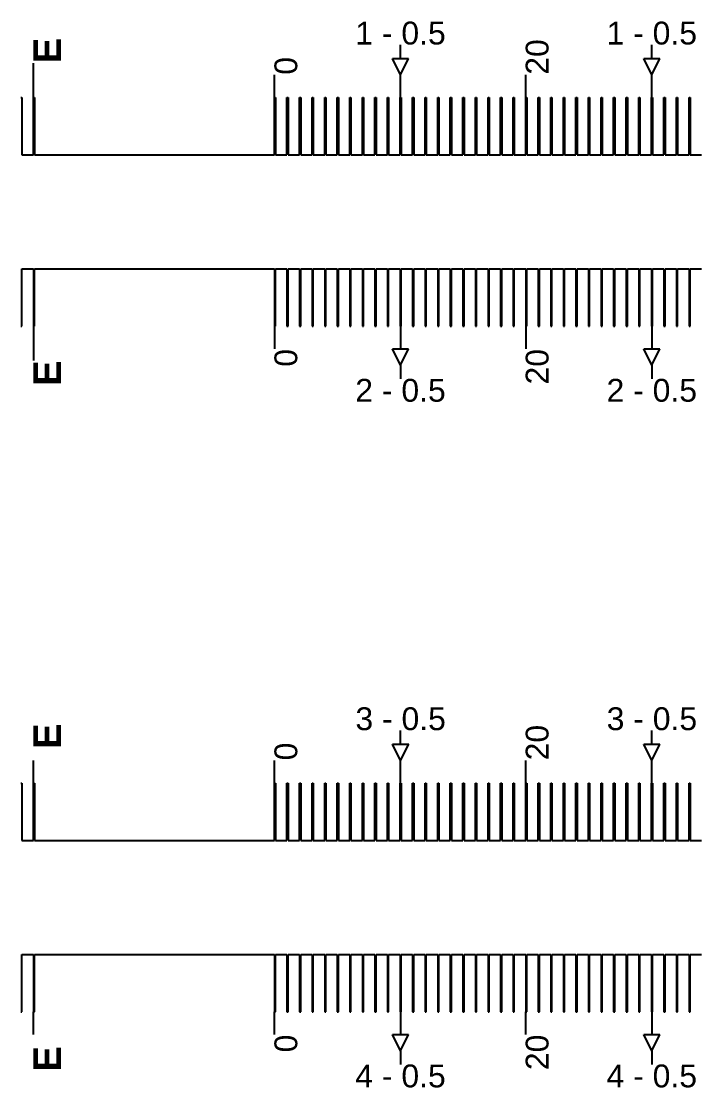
# Model space of a CAD drawing. Extents: x -119394 to 128420, y 74496 to 185496.
# Drawn here: x 40869.5 to 41166, y 112862.7 to 113329.2 of the extents above; entities that cross this region are included whole.
import ezdxf

# ---------------------------------------------------------------- set-up
doc = ezdxf.new("R2010")
doc.units = 13
doc.layers.add('CL - Label-1', color=120, linetype='Continuous')
doc.layers.add('CL - Label-2', color=132, linetype='Continuous')
doc.layers.add('CL - Sub-Micro', color=7, linetype='Continuous', true_color=0x47d1ff)
doc.styles.get("Standard").update_dxf_attribs({"font": 'arial.ttf'})

msp = doc.modelspace()

# ---------------------------------------------------------------- linework, layer by layer
for p, q in [((41035.49, 113312.94), (41035.49, 113318.94)), ((41145.49, 113312.94), (41145.49, 113318.94)), ((40874.79, 113295.86), (40874.79, 113310.86)), ((40980.29, 113295.86), (40980.29, 113305.86)), ((41035.49, 113295.86), (41035.49, 113305.86)), ((41090.29, 113295.86), (41090.29, 113305.86)), ((41145.49, 113295.86), (41145.49, 113305.86)), ((40874.79, 113195.86), (40874.79, 113180.86)), ((40980.29, 113195.86), (40980.29, 113185.86)), ((41035.49, 113195.86), (41035.49, 113185.86)), ((41090.29, 113195.86), (41090.29, 113185.86)), ((41145.49, 113195.86), (41145.49, 113185.86)), ((41035.49, 113178.79), (41035.49, 113172.79)), ((41145.49, 113178.79), (41145.49, 113172.79)), ((41035.54, 113012.94), (41035.54, 113018.94)), ((41145.54, 113012.94), (41145.54, 113018.94)), ((40874.79, 112995.86), (40874.79, 113005.86)), ((40980.29, 112995.86), (40980.29, 113005.86)), ((41035.54, 112995.86), (41035.54, 113005.86)), ((41090.29, 112995.86), (41090.29, 113005.86)), ((41145.54, 112995.86), (41145.54, 113005.86)), ((40874.79, 112885.86), (40874.79, 112895.86)), ((40980.29, 112885.86), (40980.29, 112895.86)), ((41035.54, 112895.86), (41035.54, 112885.86)), ((41090.29, 112885.86), (41090.29, 112895.86)), ((41145.54, 112895.86), (41145.54, 112885.86)), ((41035.54, 112878.79), (41035.54, 112872.79)), ((41145.54, 112878.79), (41145.54, 112872.79))]:
    msp.add_line(p, q)
at = {"layer": 'CL - Label-2'}
for p, q in [((41035.49, 113305.86), (41031.95, 113312.96)), ((41031.95, 113312.96), (41039.02, 113312.96)), ((41035.49, 113305.86), (41039.02, 113312.96)), ((41145.49, 113305.86), (41141.95, 113312.96)), ((41141.95, 113312.96), (41149.02, 113312.96)), ((41145.49, 113305.86), (41149.02, 113312.96)), ((41035.49, 113178.79), (41031.95, 113185.89)), ((41031.95, 113185.89), (41039.02, 113185.89)), ((41035.49, 113178.79), (41039.02, 113185.89)), ((41145.49, 113178.79), (41141.95, 113185.89)), ((41141.95, 113185.89), (41149.02, 113185.89)), ((41145.49, 113178.79), (41149.02, 113185.89)), ((41035.54, 113005.86), (41032, 113012.96)), ((41032, 113012.96), (41039.07, 113012.96)), ((41035.54, 113005.86), (41039.07, 113012.96)), ((41145.54, 113005.86), (41142, 113012.96)), ((41142, 113012.96), (41149.07, 113012.96)), ((41145.54, 113005.86), (41149.07, 113012.96)), ((41035.49, 112878.79), (41031.95, 112885.89)), ((41031.95, 112885.89), (41039.02, 112885.89)), ((41035.49, 112878.79), (41039.02, 112885.89)), ((41145.49, 112878.79), (41141.95, 112885.89)), ((41141.95, 112885.89), (41149.02, 112885.89)), ((41145.49, 112878.79), (41149.02, 112885.89))]:
    msp.add_line(p, q, dxfattribs=at)
at = {"layer": 'CL - Sub-Micro'}
for p, q in [((40869.29, 113295.86), (40869.69, 113295.86)), ((40869.69, 113295.86), (40869.69, 113270.86)), ((40874.79, 113270.86), (40874.79, 113295.86)), ((40874.79, 113295.86), (40875.19, 113295.86)), ((40875.19, 113295.86), (40875.19, 113270.86)), ((40980.29, 113270.86), (40980.29, 113295.86)), ((40980.29, 113295.86), (40980.79, 113295.86)), ((40980.79, 113295.86), (40980.79, 113270.86)), ((40985.79, 113270.86), (40985.79, 113295.86)), ((40985.79, 113295.86), (40986.29, 113295.86)), ((40986.29, 113295.86), (40986.29, 113270.86)), ((40991.29, 113270.86), (40991.29, 113295.86)), ((40991.29, 113295.86), (40991.79, 113295.86)), ((40991.79, 113295.86), (40991.79, 113270.86)), ((40996.79, 113270.86), (40996.79, 113295.86)), ((40996.79, 113295.86), (40997.29, 113295.86)), ((40997.29, 113295.86), (40997.29, 113270.86)), ((41002.29, 113270.86), (41002.29, 113295.86)), ((41002.29, 113295.86), (41002.79, 113295.86)), ((41002.79, 113295.86), (41002.79, 113270.86)), ((41007.79, 113270.86), (41007.79, 113295.86)), ((41007.79, 113295.86), (41008.29, 113295.86)), ((41008.29, 113295.86), (41008.29, 113270.86)), ((41013.29, 113270.86), (41013.29, 113295.86)), ((41013.29, 113295.86), (41013.79, 113295.86)), ((41013.79, 113295.86), (41013.79, 113270.86)), ((41018.79, 113270.86), (41018.79, 113295.86)), ((41018.79, 113295.86), (41019.29, 113295.86)), ((41019.29, 113295.86), (41019.29, 113270.86)), ((41024.29, 113270.86), (41024.29, 113295.86)), ((41024.29, 113295.86), (41024.79, 113295.86)), ((41024.79, 113295.86), (41024.79, 113270.86)), ((41029.79, 113270.86), (41029.79, 113295.86)), ((41029.79, 113295.86), (41030.29, 113295.86)), ((41030.29, 113295.86), (41030.29, 113270.86)), ((41035.29, 113270.86), (41035.29, 113295.86)), ((41035.29, 113295.86), (41035.79, 113295.86)), ((41035.79, 113295.86), (41035.79, 113270.86)), ((41040.79, 113270.86), (41040.79, 113295.86)), ((41040.79, 113295.86), (41041.29, 113295.86)), ((41041.29, 113295.86), (41041.29, 113270.86)), ((41046.29, 113270.86), (41046.29, 113295.86)), ((41046.29, 113295.86), (41046.79, 113295.86)), ((41046.79, 113295.86), (41046.79, 113270.86)), ((41051.79, 113270.86), (41051.79, 113295.86)), ((41051.79, 113295.86), (41052.29, 113295.86)), ((41052.29, 113295.86), (41052.29, 113270.86)), ((41057.29, 113270.86), (41057.29, 113295.86)), ((41057.29, 113295.86), (41057.79, 113295.86)), ((41057.79, 113295.86), (41057.79, 113270.86)), ((41062.79, 113270.86), (41062.79, 113295.86)), ((41062.79, 113295.86), (41063.29, 113295.86)), ((41063.29, 113295.86), (41063.29, 113270.86)), ((41068.29, 113270.86), (41068.29, 113295.86)), ((41068.29, 113295.86), (41068.79, 113295.86)), ((41068.79, 113295.86), (41068.79, 113270.86)), ((41073.79, 113270.86), (41073.79, 113295.86)), ((41073.79, 113295.86), (41074.29, 113295.86)), ((41074.29, 113295.86), (41074.29, 113270.86)), ((41079.29, 113270.86), (41079.29, 113295.86)), ((41079.29, 113295.86), (41079.79, 113295.86)), ((41079.79, 113295.86), (41079.79, 113270.86)), ((41084.79, 113270.86), (41084.79, 113295.86)), ((41084.79, 113295.86), (41085.29, 113295.86)), ((41085.29, 113295.86), (41085.29, 113270.86)), ((41090.29, 113270.86), (41090.29, 113295.86)), ((41090.29, 113295.86), (41090.79, 113295.86)), ((41090.79, 113295.86), (41090.79, 113270.86)), ((41095.79, 113270.86), (41095.79, 113295.86)), ((41095.79, 113295.86), (41096.29, 113295.86)), ((41096.29, 113295.86), (41096.29, 113270.86)), ((41101.29, 113270.86), (41101.29, 113295.86)), ((41101.29, 113295.86), (41101.79, 113295.86)), ((41101.79, 113295.86), (41101.79, 113270.86)), ((41106.79, 113270.86), (41106.79, 113295.86)), ((41106.79, 113295.86), (41107.29, 113295.86)), ((41107.29, 113295.86), (41107.29, 113270.86)), ((41112.29, 113270.86), (41112.29, 113295.86)), ((41112.29, 113295.86), (41112.79, 113295.86)), ((41112.79, 113295.86), (41112.79, 113270.86)), ((41117.79, 113270.86), (41117.79, 113295.86)), ((41117.79, 113295.86), (41118.29, 113295.86)), ((41118.29, 113295.86), (41118.29, 113270.86)), ((41123.29, 113270.86), (41123.29, 113295.86)), ((41123.29, 113295.86), (41123.79, 113295.86)), ((41123.79, 113295.86), (41123.79, 113270.86)), ((41128.79, 113270.86), (41128.79, 113295.86)), ((41128.79, 113295.86), (41129.29, 113295.86)), ((41129.29, 113295.86), (41129.29, 113270.86)), ((41134.29, 113270.86), (41134.29, 113295.86)), ((41134.29, 113295.86), (41134.79, 113295.86)), ((41134.79, 113295.86), (41134.79, 113270.86)), ((41139.79, 113270.86), (41139.79, 113295.86)), ((41139.79, 113295.86), (41140.29, 113295.86)), ((41140.29, 113295.86), (41140.29, 113270.86)), ((41145.29, 113270.86), (41145.29, 113295.86)), ((41145.29, 113295.86), (41145.79, 113295.86)), ((41145.79, 113295.86), (41145.79, 113270.86)), ((41150.79, 113270.86), (41150.79, 113295.86)), ((41150.79, 113295.86), (41151.29, 113295.86)), ((41151.29, 113295.86), (41151.29, 113270.86)), ((41156.29, 113270.86), (41156.29, 113295.86)), ((41156.29, 113295.86), (41156.79, 113295.86)), ((41156.79, 113295.86), (41156.79, 113270.86)), ((41161.79, 113270.86), (41161.79, 113295.86)), ((41161.79, 113295.86), (41162.29, 113295.86)), ((41162.29, 113295.86), (41162.29, 113270.86)), ((40869.69, 113270.86), (40874.79, 113270.86)), ((40875.19, 113270.86), (40880.29, 113270.86)), ((40880.29, 113270.86), (40980.29, 113270.86)), ((40980.79, 113270.86), (40985.79, 113270.86)), ((40986.29, 113270.86), (40991.29, 113270.86)), ((40991.79, 113270.86), (40996.79, 113270.86)), ((40997.29, 113270.86), (41002.29, 113270.86)), ((41002.79, 113270.86), (41007.79, 113270.86)), ((41008.29, 113270.86), (41013.29, 113270.86)), ((41013.79, 113270.86), (41018.79, 113270.86)), ((41019.29, 113270.86), (41024.29, 113270.86)), ((41024.79, 113270.86), (41029.79, 113270.86)), ((41030.29, 113270.86), (41035.29, 113270.86)), ((41035.79, 113270.86), (41040.79, 113270.86)), ((41041.29, 113270.86), (41046.29, 113270.86)), ((41046.79, 113270.86), (41051.79, 113270.86)), ((41052.29, 113270.86), (41057.29, 113270.86)), ((41057.79, 113270.86), (41062.79, 113270.86)), ((41063.29, 113270.86), (41068.29, 113270.86)), ((41068.79, 113270.86), (41073.79, 113270.86)), ((41074.29, 113270.86), (41079.29, 113270.86)), ((41079.79, 113270.86), (41084.79, 113270.86)), ((41085.29, 113270.86), (41090.29, 113270.86)), ((41090.79, 113270.86), (41095.79, 113270.86)), ((41096.29, 113270.86), (41101.29, 113270.86)), ((41101.79, 113270.86), (41106.79, 113270.86)), ((41107.29, 113270.86), (41112.29, 113270.86)), ((41112.79, 113270.86), (41117.79, 113270.86)), ((41118.29, 113270.86), (41123.29, 113270.86)), ((41123.79, 113270.86), (41128.79, 113270.86)), ((41129.29, 113270.86), (41134.29, 113270.86)), ((41134.79, 113270.86), (41139.79, 113270.86)), ((41140.29, 113270.86), (41145.29, 113270.86)), ((41145.79, 113270.86), (41150.79, 113270.86)), ((41151.29, 113270.86), (41156.29, 113270.86)), ((41156.79, 113270.86), (41161.79, 113270.86)), ((41162.29, 113270.86), (41167.29, 113270.86)), ((40869.69, 113195.86), (40869.69, 113220.86)), ((40869.69, 113220.86), (40874.79, 113220.86)), ((40874.79, 113220.86), (40874.79, 113195.86)), ((40875.19, 113195.86), (40875.19, 113220.86)), ((40875.19, 113220.86), (40880.29, 113220.86)), ((40880.29, 113220.86), (40980.29, 113220.86)), ((40980.29, 113220.86), (40980.29, 113195.86)), ((40980.79, 113195.86), (40980.79, 113220.86)), ((40980.79, 113220.86), (40985.79, 113220.86)), ((40985.79, 113220.86), (40985.79, 113195.86)), ((40986.29, 113195.86), (40986.29, 113220.86)), ((40986.29, 113220.86), (40991.29, 113220.86)), ((40991.29, 113220.86), (40991.29, 113195.86)), ((40991.79, 113195.86), (40991.79, 113220.86)), ((40991.79, 113220.86), (40996.79, 113220.86)), ((40996.79, 113220.86), (40996.79, 113195.86)), ((40997.29, 113195.86), (40997.29, 113220.86)), ((40997.29, 113220.86), (41002.29, 113220.86)), ((41002.29, 113220.86), (41002.29, 113195.86)), ((41002.79, 113195.86), (41002.79, 113220.86)), ((41002.79, 113220.86), (41007.79, 113220.86)), ((41007.79, 113220.86), (41007.79, 113195.86)), ((41008.29, 113195.86), (41008.29, 113220.86)), ((41008.29, 113220.86), (41013.29, 113220.86)), ((41013.29, 113220.86), (41013.29, 113195.86)), ((41013.79, 113195.86), (41013.79, 113220.86)), ((41013.79, 113220.86), (41018.79, 113220.86)), ((41018.79, 113220.86), (41018.79, 113195.86)), ((41019.29, 113195.86), (41019.29, 113220.86)), ((41019.29, 113220.86), (41024.29, 113220.86)), ((41024.29, 113220.86), (41024.29, 113195.86)), ((41024.79, 113195.86), (41024.79, 113220.86)), ((41024.79, 113220.86), (41029.79, 113220.86)), ((41029.79, 113220.86), (41029.79, 113195.86)), ((41030.29, 113195.86), (41030.29, 113220.86)), ((41030.29, 113220.86), (41035.29, 113220.86)), ((41035.29, 113220.86), (41035.29, 113195.86)), ((41035.79, 113195.86), (41035.79, 113220.86)), ((41035.79, 113220.86), (41040.79, 113220.86)), ((41040.79, 113220.86), (41040.79, 113195.86)), ((41041.29, 113195.86), (41041.29, 113220.86)), ((41041.29, 113220.86), (41046.29, 113220.86)), ((41046.29, 113220.86), (41046.29, 113195.86)), ((41046.79, 113195.86), (41046.79, 113220.86)), ((41046.79, 113220.86), (41051.79, 113220.86)), ((41051.79, 113220.86), (41051.79, 113195.86)), ((41052.29, 113195.86), (41052.29, 113220.86)), ((41052.29, 113220.86), (41057.29, 113220.86)), ((41057.29, 113220.86), (41057.29, 113195.86)), ((41057.79, 113195.86), (41057.79, 113220.86)), ((41057.79, 113220.86), (41062.79, 113220.86)), ((41062.79, 113220.86), (41062.79, 113195.86)), ((41063.29, 113195.86), (41063.29, 113220.86)), ((41063.29, 113220.86), (41068.29, 113220.86)), ((41068.29, 113220.86), (41068.29, 113195.86)), ((41068.79, 113195.86), (41068.79, 113220.86)), ((41068.79, 113220.86), (41073.79, 113220.86)), ((41073.79, 113220.86), (41073.79, 113195.86)), ((41074.29, 113195.86), (41074.29, 113220.86)), ((41074.29, 113220.86), (41079.29, 113220.86)), ((41079.29, 113220.86), (41079.29, 113195.86)), ((41079.79, 113195.86), (41079.79, 113220.86)), ((41079.79, 113220.86), (41084.79, 113220.86)), ((41084.79, 113220.86), (41084.79, 113195.86)), ((41085.29, 113195.86), (41085.29, 113220.86)), ((41085.29, 113220.86), (41090.29, 113220.86)), ((41090.29, 113220.86), (41090.29, 113195.86)), ((41090.79, 113195.86), (41090.79, 113220.86)), ((41090.79, 113220.86), (41095.79, 113220.86)), ((41095.79, 113220.86), (41095.79, 113195.86)), ((41096.29, 113195.86), (41096.29, 113220.86)), ((41096.29, 113220.86), (41101.29, 113220.86)), ((41101.29, 113220.86), (41101.29, 113195.86)), ((41101.79, 113195.86), (41101.79, 113220.86)), ((41101.79, 113220.86), (41106.79, 113220.86)), ((41106.79, 113220.86), (41106.79, 113195.86)), ((41107.29, 113195.86), (41107.29, 113220.86)), ((41107.29, 113220.86), (41112.29, 113220.86)), ((41112.29, 113220.86), (41112.29, 113195.86)), ((41112.79, 113195.86), (41112.79, 113220.86)), ((41112.79, 113220.86), (41117.79, 113220.86)), ((41117.79, 113220.86), (41117.79, 113195.86)), ((41118.29, 113195.86), (41118.29, 113220.86)), ((41118.29, 113220.86), (41123.29, 113220.86)), ((41123.29, 113220.86), (41123.29, 113195.86)), ((41123.79, 113195.86), (41123.79, 113220.86)), ((41123.79, 113220.86), (41128.79, 113220.86)), ((41128.79, 113220.86), (41128.79, 113195.86)), ((41129.29, 113195.86), (41129.29, 113220.86)), ((41129.29, 113220.86), (41134.29, 113220.86)), ((41134.29, 113220.86), (41134.29, 113195.86)), ((41134.79, 113195.86), (41134.79, 113220.86)), ((41134.79, 113220.86), (41139.79, 113220.86)), ((41139.79, 113220.86), (41139.79, 113195.86)), ((41140.29, 113195.86), (41140.29, 113220.86)), ((41140.29, 113220.86), (41145.29, 113220.86)), ((41145.29, 113220.86), (41145.29, 113195.86)), ((41145.79, 113195.86), (41145.79, 113220.86)), ((41145.79, 113220.86), (41150.79, 113220.86)), ((41150.79, 113220.86), (41150.79, 113195.86)), ((41151.29, 113195.86), (41151.29, 113220.86)), ((41151.29, 113220.86), (41156.29, 113220.86)), ((41156.29, 113220.86), (41156.29, 113195.86)), ((41156.79, 113195.86), (41156.79, 113220.86)), ((41156.79, 113220.86), (41161.79, 113220.86)), ((41161.79, 113220.86), (41161.79, 113195.86)), ((41162.29, 113195.86), (41162.29, 113220.86)), ((41162.29, 113220.86), (41167.29, 113220.86)), ((40869.29, 113195.86), (40869.69, 113195.86)), ((40874.79, 113195.86), (40875.19, 113195.86)), ((40980.29, 113195.86), (40980.79, 113195.86)), ((40985.79, 113195.86), (40986.29, 113195.86)), ((40991.29, 113195.86), (40991.79, 113195.86)), ((40996.79, 113195.86), (40997.29, 113195.86)), ((41002.29, 113195.86), (41002.79, 113195.86)), ((41007.79, 113195.86), (41008.29, 113195.86)), ((41013.29, 113195.86), (41013.79, 113195.86)), ((41018.79, 113195.86), (41019.29, 113195.86)), ((41024.29, 113195.86), (41024.79, 113195.86)), ((41029.79, 113195.86), (41030.29, 113195.86)), ((41035.29, 113195.86), (41035.79, 113195.86)), ((41040.79, 113195.86), (41041.29, 113195.86)), ((41046.29, 113195.86), (41046.79, 113195.86)), ((41051.79, 113195.86), (41052.29, 113195.86)), ((41057.29, 113195.86), (41057.79, 113195.86)), ((41062.79, 113195.86), (41063.29, 113195.86)), ((41068.29, 113195.86), (41068.79, 113195.86)), ((41073.79, 113195.86), (41074.29, 113195.86)), ((41079.29, 113195.86), (41079.79, 113195.86)), ((41084.79, 113195.86), (41085.29, 113195.86)), ((41090.29, 113195.86), (41090.79, 113195.86)), ((41095.79, 113195.86), (41096.29, 113195.86)), ((41101.29, 113195.86), (41101.79, 113195.86)), ((41106.79, 113195.86), (41107.29, 113195.86)), ((41112.29, 113195.86), (41112.79, 113195.86)), ((41117.79, 113195.86), (41118.29, 113195.86)), ((41123.29, 113195.86), (41123.79, 113195.86)), ((41128.79, 113195.86), (41129.29, 113195.86)), ((41134.29, 113195.86), (41134.79, 113195.86)), ((41139.79, 113195.86), (41140.29, 113195.86)), ((41145.29, 113195.86), (41145.79, 113195.86)), ((41150.79, 113195.86), (41151.29, 113195.86)), ((41156.29, 113195.86), (41156.79, 113195.86)), ((41161.79, 113195.86), (41162.29, 113195.86)), ((40869.29, 112995.86), (40869.69, 112995.86)), ((40869.69, 112995.86), (40869.69, 112970.86)), ((40874.79, 112970.86), (40874.79, 112995.86)), ((40874.79, 112995.86), (40875.19, 112995.86)), ((40875.19, 112995.86), (40875.19, 112970.86)), ((40980.29, 112970.86), (40980.29, 112995.86)), ((40980.29, 112995.86), (40980.79, 112995.86)), ((40980.79, 112995.86), (40980.79, 112970.86)), ((40985.79, 112970.86), (40985.79, 112995.86)), ((40985.79, 112995.86), (40986.29, 112995.86)), ((40986.29, 112995.86), (40986.29, 112970.86)), ((40991.29, 112970.86), (40991.29, 112995.86)), ((40991.29, 112995.86), (40991.79, 112995.86)), ((40991.79, 112995.86), (40991.79, 112970.86)), ((40996.79, 112970.86), (40996.79, 112995.86)), ((40996.79, 112995.86), (40997.29, 112995.86)), ((40997.29, 112995.86), (40997.29, 112970.86)), ((41002.29, 112970.86), (41002.29, 112995.86)), ((41002.29, 112995.86), (41002.79, 112995.86)), ((41002.79, 112995.86), (41002.79, 112970.86)), ((41007.79, 112970.86), (41007.79, 112995.86)), ((41007.79, 112995.86), (41008.29, 112995.86)), ((41008.29, 112995.86), (41008.29, 112970.86)), ((41013.29, 112970.86), (41013.29, 112995.86)), ((41013.29, 112995.86), (41013.79, 112995.86)), ((41013.79, 112995.86), (41013.79, 112970.86)), ((41018.79, 112970.86), (41018.79, 112995.86)), ((41018.79, 112995.86), (41019.29, 112995.86)), ((41019.29, 112995.86), (41019.29, 112970.86)), ((41024.29, 112970.86), (41024.29, 112995.86)), ((41024.29, 112995.86), (41024.79, 112995.86)), ((41024.79, 112995.86), (41024.79, 112970.86)), ((41029.79, 112970.86), (41029.79, 112995.86)), ((41029.79, 112995.86), (41030.29, 112995.86)), ((41030.29, 112995.86), (41030.29, 112970.86)), ((41035.29, 112970.86), (41035.29, 112995.86)), ((41035.29, 112995.86), (41035.79, 112995.86)), ((41035.79, 112995.86), (41035.79, 112970.86)), ((41040.79, 112970.86), (41040.79, 112995.86)), ((41040.79, 112995.86), (41041.29, 112995.86)), ((41041.29, 112995.86), (41041.29, 112970.86)), ((41046.29, 112970.86), (41046.29, 112995.86)), ((41046.29, 112995.86), (41046.79, 112995.86)), ((41046.79, 112995.86), (41046.79, 112970.86)), ((41051.79, 112970.86), (41051.79, 112995.86)), ((41051.79, 112995.86), (41052.29, 112995.86)), ((41052.29, 112995.86), (41052.29, 112970.86)), ((41057.29, 112970.86), (41057.29, 112995.86)), ((41057.29, 112995.86), (41057.79, 112995.86)), ((41057.79, 112995.86), (41057.79, 112970.86)), ((41062.79, 112970.86), (41062.79, 112995.86)), ((41062.79, 112995.86), (41063.29, 112995.86)), ((41063.29, 112995.86), (41063.29, 112970.86)), ((41068.29, 112970.86), (41068.29, 112995.86)), ((41068.29, 112995.86), (41068.79, 112995.86)), ((41068.79, 112995.86), (41068.79, 112970.86)), ((41073.79, 112970.86), (41073.79, 112995.86)), ((41073.79, 112995.86), (41074.29, 112995.86)), ((41074.29, 112995.86), (41074.29, 112970.86)), ((41079.29, 112970.86), (41079.29, 112995.86)), ((41079.29, 112995.86), (41079.79, 112995.86)), ((41079.79, 112995.86), (41079.79, 112970.86)), ((41084.79, 112970.86), (41084.79, 112995.86)), ((41084.79, 112995.86), (41085.29, 112995.86)), ((41085.29, 112995.86), (41085.29, 112970.86)), ((41090.29, 112970.86), (41090.29, 112995.86)), ((41090.29, 112995.86), (41090.79, 112995.86)), ((41090.79, 112995.86), (41090.79, 112970.86)), ((41095.79, 112970.86), (41095.79, 112995.86)), ((41095.79, 112995.86), (41096.29, 112995.86)), ((41096.29, 112995.86), (41096.29, 112970.86)), ((41101.29, 112970.86), (41101.29, 112995.86)), ((41101.29, 112995.86), (41101.79, 112995.86)), ((41101.79, 112995.86), (41101.79, 112970.86)), ((41106.79, 112970.86), (41106.79, 112995.86)), ((41106.79, 112995.86), (41107.29, 112995.86)), ((41107.29, 112995.86), (41107.29, 112970.86)), ((41112.29, 112970.86), (41112.29, 112995.86)), ((41112.29, 112995.86), (41112.79, 112995.86)), ((41112.79, 112995.86), (41112.79, 112970.86)), ((41117.79, 112970.86), (41117.79, 112995.86)), ((41117.79, 112995.86), (41118.29, 112995.86)), ((41118.29, 112995.86), (41118.29, 112970.86)), ((41123.29, 112970.86), (41123.29, 112995.86)), ((41123.29, 112995.86), (41123.79, 112995.86)), ((41123.79, 112995.86), (41123.79, 112970.86)), ((41128.79, 112970.86), (41128.79, 112995.86)), ((41128.79, 112995.86), (41129.29, 112995.86)), ((41129.29, 112995.86), (41129.29, 112970.86)), ((41134.29, 112970.86), (41134.29, 112995.86)), ((41134.29, 112995.86), (41134.79, 112995.86)), ((41134.79, 112995.86), (41134.79, 112970.86)), ((41139.79, 112970.86), (41139.79, 112995.86)), ((41139.79, 112995.86), (41140.29, 112995.86)), ((41140.29, 112995.86), (41140.29, 112970.86)), ((41145.29, 112970.86), (41145.29, 112995.86)), ((41145.29, 112995.86), (41145.79, 112995.86)), ((41145.79, 112995.86), (41145.79, 112970.86)), ((41150.79, 112970.86), (41150.79, 112995.86)), ((41150.79, 112995.86), (41151.29, 112995.86)), ((41151.29, 112995.86), (41151.29, 112970.86)), ((41156.29, 112970.86), (41156.29, 112995.86)), ((41156.29, 112995.86), (41156.79, 112995.86)), ((41156.79, 112995.86), (41156.79, 112970.86)), ((41161.79, 112970.86), (41161.79, 112995.86)), ((41161.79, 112995.86), (41162.29, 112995.86)), ((41162.29, 112995.86), (41162.29, 112970.86)), ((40869.69, 112970.86), (40874.79, 112970.86)), ((40875.19, 112970.86), (40880.29, 112970.86)), ((40880.29, 112970.86), (40980.29, 112970.86)), ((40980.79, 112970.86), (40985.79, 112970.86)), ((40986.29, 112970.86), (40991.29, 112970.86)), ((40991.79, 112970.86), (40996.79, 112970.86)), ((40997.29, 112970.86), (41002.29, 112970.86)), ((41002.79, 112970.86), (41007.79, 112970.86)), ((41008.29, 112970.86), (41013.29, 112970.86)), ((41013.79, 112970.86), (41018.79, 112970.86)), ((41019.29, 112970.86), (41024.29, 112970.86)), ((41024.79, 112970.86), (41029.79, 112970.86)), ((41030.29, 112970.86), (41035.29, 112970.86)), ((41035.79, 112970.86), (41040.79, 112970.86)), ((41041.29, 112970.86), (41046.29, 112970.86)), ((41046.79, 112970.86), (41051.79, 112970.86)), ((41052.29, 112970.86), (41057.29, 112970.86)), ((41057.79, 112970.86), (41062.79, 112970.86)), ((41063.29, 112970.86), (41068.29, 112970.86)), ((41068.79, 112970.86), (41073.79, 112970.86)), ((41074.29, 112970.86), (41079.29, 112970.86)), ((41079.79, 112970.86), (41084.79, 112970.86)), ((41085.29, 112970.86), (41090.29, 112970.86)), ((41090.79, 112970.86), (41095.79, 112970.86)), ((41096.29, 112970.86), (41101.29, 112970.86)), ((41101.79, 112970.86), (41106.79, 112970.86)), ((41107.29, 112970.86), (41112.29, 112970.86)), ((41112.79, 112970.86), (41117.79, 112970.86)), ((41118.29, 112970.86), (41123.29, 112970.86)), ((41123.79, 112970.86), (41128.79, 112970.86)), ((41129.29, 112970.86), (41134.29, 112970.86)), ((41134.79, 112970.86), (41139.79, 112970.86)), ((41140.29, 112970.86), (41145.29, 112970.86)), ((41145.79, 112970.86), (41150.79, 112970.86)), ((41151.29, 112970.86), (41156.29, 112970.86)), ((41156.79, 112970.86), (41161.79, 112970.86)), ((41162.29, 112970.86), (41167.29, 112970.86)), ((40869.69, 112895.86), (40869.69, 112920.86)), ((40869.69, 112920.86), (40874.79, 112920.86)), ((40874.79, 112920.86), (40874.79, 112895.86)), ((40875.19, 112895.86), (40875.19, 112920.86)), ((40875.19, 112920.86), (40880.29, 112920.86)), ((40880.29, 112920.86), (40980.29, 112920.86)), ((40980.29, 112920.86), (40980.29, 112895.86)), ((40980.79, 112895.86), (40980.79, 112920.86)), ((40980.79, 112920.86), (40985.79, 112920.86)), ((40985.79, 112920.86), (40985.79, 112895.86)), ((40986.29, 112895.86), (40986.29, 112920.86)), ((40986.29, 112920.86), (40991.29, 112920.86)), ((40991.29, 112920.86), (40991.29, 112895.86)), ((40991.79, 112895.86), (40991.79, 112920.86)), ((40991.79, 112920.86), (40996.79, 112920.86)), ((40996.79, 112920.86), (40996.79, 112895.86)), ((40997.29, 112895.86), (40997.29, 112920.86)), ((40997.29, 112920.86), (41002.29, 112920.86)), ((41002.29, 112920.86), (41002.29, 112895.86)), ((41002.79, 112895.86), (41002.79, 112920.86)), ((41002.79, 112920.86), (41007.79, 112920.86)), ((41007.79, 112920.86), (41007.79, 112895.86)), ((41008.29, 112895.86), (41008.29, 112920.86)), ((41008.29, 112920.86), (41013.29, 112920.86)), ((41013.29, 112920.86), (41013.29, 112895.86)), ((41013.79, 112895.86), (41013.79, 112920.86)), ((41013.79, 112920.86), (41018.79, 112920.86)), ((41018.79, 112920.86), (41018.79, 112895.86)), ((41019.29, 112895.86), (41019.29, 112920.86)), ((41019.29, 112920.86), (41024.29, 112920.86)), ((41024.29, 112920.86), (41024.29, 112895.86)), ((41024.79, 112895.86), (41024.79, 112920.86)), ((41024.79, 112920.86), (41029.79, 112920.86)), ((41029.79, 112920.86), (41029.79, 112895.86)), ((41030.29, 112895.86), (41030.29, 112920.86)), ((41030.29, 112920.86), (41035.29, 112920.86)), ((41035.29, 112920.86), (41035.29, 112895.86)), ((41035.79, 112895.86), (41035.79, 112920.86)), ((41035.79, 112920.86), (41040.79, 112920.86)), ((41040.79, 112920.86), (41040.79, 112895.86)), ((41041.29, 112895.86), (41041.29, 112920.86)), ((41041.29, 112920.86), (41046.29, 112920.86)), ((41046.29, 112920.86), (41046.29, 112895.86)), ((41046.79, 112895.86), (41046.79, 112920.86)), ((41046.79, 112920.86), (41051.79, 112920.86)), ((41051.79, 112920.86), (41051.79, 112895.86)), ((41052.29, 112895.86), (41052.29, 112920.86)), ((41052.29, 112920.86), (41057.29, 112920.86)), ((41057.29, 112920.86), (41057.29, 112895.86)), ((41057.79, 112895.86), (41057.79, 112920.86)), ((41057.79, 112920.86), (41062.79, 112920.86)), ((41062.79, 112920.86), (41062.79, 112895.86)), ((41063.29, 112895.86), (41063.29, 112920.86)), ((41063.29, 112920.86), (41068.29, 112920.86)), ((41068.29, 112920.86), (41068.29, 112895.86)), ((41068.79, 112895.86), (41068.79, 112920.86)), ((41068.79, 112920.86), (41073.79, 112920.86)), ((41073.79, 112920.86), (41073.79, 112895.86)), ((41074.29, 112895.86), (41074.29, 112920.86)), ((41074.29, 112920.86), (41079.29, 112920.86)), ((41079.29, 112920.86), (41079.29, 112895.86)), ((41079.79, 112895.86), (41079.79, 112920.86)), ((41079.79, 112920.86), (41084.79, 112920.86)), ((41084.79, 112920.86), (41084.79, 112895.86)), ((41085.29, 112895.86), (41085.29, 112920.86)), ((41085.29, 112920.86), (41090.29, 112920.86)), ((41090.29, 112920.86), (41090.29, 112895.86)), ((41090.79, 112895.86), (41090.79, 112920.86)), ((41090.79, 112920.86), (41095.79, 112920.86)), ((41095.79, 112920.86), (41095.79, 112895.86)), ((41096.29, 112895.86), (41096.29, 112920.86)), ((41096.29, 112920.86), (41101.29, 112920.86)), ((41101.29, 112920.86), (41101.29, 112895.86)), ((41101.79, 112895.86), (41101.79, 112920.86)), ((41101.79, 112920.86), (41106.79, 112920.86)), ((41106.79, 112920.86), (41106.79, 112895.86)), ((41107.29, 112895.86), (41107.29, 112920.86)), ((41107.29, 112920.86), (41112.29, 112920.86)), ((41112.29, 112920.86), (41112.29, 112895.86)), ((41112.79, 112895.86), (41112.79, 112920.86)), ((41112.79, 112920.86), (41117.79, 112920.86)), ((41117.79, 112920.86), (41117.79, 112895.86)), ((41118.29, 112895.86), (41118.29, 112920.86)), ((41118.29, 112920.86), (41123.29, 112920.86)), ((41123.29, 112920.86), (41123.29, 112895.86)), ((41123.79, 112895.86), (41123.79, 112920.86)), ((41123.79, 112920.86), (41128.79, 112920.86)), ((41128.79, 112920.86), (41128.79, 112895.86)), ((41129.29, 112895.86), (41129.29, 112920.86)), ((41129.29, 112920.86), (41134.29, 112920.86)), ((41134.29, 112920.86), (41134.29, 112895.86)), ((41134.79, 112895.86), (41134.79, 112920.86)), ((41134.79, 112920.86), (41139.79, 112920.86)), ((41139.79, 112920.86), (41139.79, 112895.86)), ((41140.29, 112895.86), (41140.29, 112920.86)), ((41140.29, 112920.86), (41145.29, 112920.86)), ((41145.29, 112920.86), (41145.29, 112895.86)), ((41145.79, 112895.86), (41145.79, 112920.86)), ((41145.79, 112920.86), (41150.79, 112920.86)), ((41150.79, 112920.86), (41150.79, 112895.86)), ((41151.29, 112895.86), (41151.29, 112920.86)), ((41151.29, 112920.86), (41156.29, 112920.86)), ((41156.29, 112920.86), (41156.29, 112895.86)), ((41156.79, 112895.86), (41156.79, 112920.86)), ((41156.79, 112920.86), (41161.79, 112920.86)), ((41161.79, 112920.86), (41161.79, 112895.86)), ((41162.29, 112895.86), (41162.29, 112920.86)), ((41162.29, 112920.86), (41167.29, 112920.86)), ((40869.29, 112895.86), (40869.69, 112895.86)), ((40874.79, 112895.86), (40875.19, 112895.86)), ((40980.29, 112895.86), (40980.79, 112895.86)), ((40985.79, 112895.86), (40986.29, 112895.86)), ((40991.29, 112895.86), (40991.79, 112895.86)), ((40996.79, 112895.86), (40997.29, 112895.86)), ((41002.29, 112895.86), (41002.79, 112895.86)), ((41007.79, 112895.86), (41008.29, 112895.86)), ((41013.29, 112895.86), (41013.79, 112895.86)), ((41018.79, 112895.86), (41019.29, 112895.86)), ((41024.29, 112895.86), (41024.79, 112895.86)), ((41029.79, 112895.86), (41030.29, 112895.86)), ((41035.29, 112895.86), (41035.79, 112895.86)), ((41040.79, 112895.86), (41041.29, 112895.86)), ((41046.29, 112895.86), (41046.79, 112895.86)), ((41051.79, 112895.86), (41052.29, 112895.86)), ((41057.29, 112895.86), (41057.79, 112895.86)), ((41062.79, 112895.86), (41063.29, 112895.86)), ((41068.29, 112895.86), (41068.79, 112895.86)), ((41073.79, 112895.86), (41074.29, 112895.86)), ((41079.29, 112895.86), (41079.79, 112895.86)), ((41084.79, 112895.86), (41085.29, 112895.86)), ((41090.29, 112895.86), (41090.79, 112895.86)), ((41095.79, 112895.86), (41096.29, 112895.86)), ((41101.29, 112895.86), (41101.79, 112895.86)), ((41106.79, 112895.86), (41107.29, 112895.86)), ((41112.29, 112895.86), (41112.79, 112895.86)), ((41117.79, 112895.86), (41118.29, 112895.86)), ((41123.29, 112895.86), (41123.79, 112895.86)), ((41128.79, 112895.86), (41129.29, 112895.86)), ((41134.29, 112895.86), (41134.79, 112895.86)), ((41139.79, 112895.86), (41140.29, 112895.86)), ((41145.29, 112895.86), (41145.79, 112895.86)), ((41150.79, 112895.86), (41151.29, 112895.86)), ((41156.29, 112895.86), (41156.79, 112895.86)), ((41161.79, 112895.86), (41162.29, 112895.86))]:
    msp.add_line(p, q, dxfattribs=at)

# ---------------------------------------------------------------- texts
at = {"layer": 'CL - Label-1', "rotation": 90}
for s, width, heights, insert, char_height, attachment_point in [('{\\fArial|b1|i0|c0|p34;E}', 33.3178, [8.18], (40874.79, 113310.86), 12, 1), ('20', 21.565, [8.55], (41090.29, 113305.86), 10, 1), ('0', 21.565, [8.55], (40980.29, 113305.86), 10, 1), ('0', 21.565, [8.55], (40980.29, 113185.86), 10, 3), ('20', 21.565, [8.55], (41090.29, 113185.86), 10, 3), ('{\\fArial|b1|i0|c0|p34;E}', 33.3178, [8.18], (40874.79, 113180.86), 12, 3), ('{\\fArial|b1|i0|c0|p34;E}', 33.3178, [8.18], (40874.79, 113010.86), 12, 1), ('20', 21.565, [8.55], (41090.29, 113005.86), 10, 1), ('0', 21.565, [8.55], (40980.29, 113005.86), 10, 1), ('0', 21.565, [8.55], (40980.29, 112885.86), 10, 3), ('20', 21.565, [8.55], (41090.29, 112885.86), 10, 3), ('{\\fArial|b1|i0|c0|p34;E}', 33.3178, [8.18], (40874.79, 112880.86), 12, 3)]:
    msp.add_mtext_dynamic_manual_height_columns(s, width=width, gutter_width=12.5, heights=heights, dxfattribs=dict(at, insert=insert, char_height=char_height, attachment_point=attachment_point))
at = {"layer": 'CL - Label-2', "char_height": 10}
for s, insert, attachment_point in [('1 - 0.5', (41035.49, 113318.94), 8), ('1 - 0.5', (41145.49, 113318.94), 8), ('2 - 0.5', (41035.49, 113172.79), 2), ('2 - 0.5', (41145.49, 113172.79), 2), ('3 - 0.5', (41035.54, 113018.94), 8), ('3 - 0.5', (41145.54, 113018.94), 8), ('4 - 0.5', (41035.49, 112872.79), 2), ('4 - 0.5', (41145.49, 112872.79), 2)]:
    msp.add_mtext_dynamic_manual_height_columns(s, width=52.3045, gutter_width=12.5, heights=[18.11], dxfattribs=dict(at, insert=insert, attachment_point=attachment_point))

doc.saveas('drawing.dxf')
